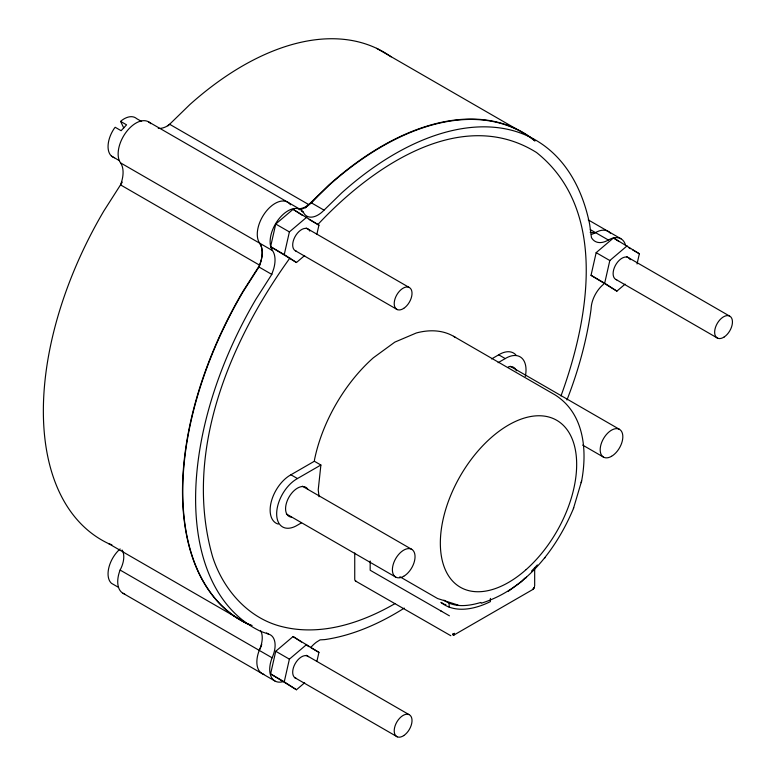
<?xml version="1.0" encoding="UTF-8"?>
<svg xmlns="http://www.w3.org/2000/svg" width="776" height="776" viewBox="0 0 776 776"><rect width="100%" height="100%" fill="white"/><g stroke="black" fill="none" stroke-linecap="round" stroke-linejoin="round"><path stroke-width="1.16" d="M278.312 524.11A28.557 16.49 -60 0 1 271.251 501.82A28.557 16.49 -60 0 1 290.913 474.786L314.358 461.254L314.532 459.615A117.545 67.861 -60 0 1 373.305 357.823L394.809 342.129L416.324 332.982A117.545 67.861 -60 0 1 455.59 337.55M314.358 461.254L320.886 465.018L318.228 489.86L319.062 496.737M534.48 587.112L533.044 589.207L534.48 587.112L533.723 587.888M581.117 482.691L581.631 480.965C587.432 450.099 584.153 413.317 555.102 394.926L453.582 336.309M453.698 634.962L454.474 633.313L452.65 634.351L454.076 634.797L454.377 634.137L453.611 633.701L452.65 634.351M304.667 255.537L296.461 262.511L270.601 246.69L275.742 224.031L293.076 209.316L318.936 225.137L316.88 234.197M296.461 262.511L284.259 254.576L289.39 231.917L306.733 217.193M304.667 682.773L296.461 689.748L270.601 673.927L275.742 651.268L293.076 636.553L318.936 652.373L316.88 661.433M296.461 689.748L284.259 681.813L289.39 659.154L306.733 644.429M625.097 284.161L616.881 291.136L591.031 275.315L596.162 252.656L613.506 237.931L639.356 253.762L637.048 263.956M616.881 291.136L604.679 283.191L609.82 260.532L627.153 245.817M250.328 624.835L248.174 624.098A281.62 162.591 -60 0 1 243.024 291.873L258.941 266.983L260.901 261.202A26.588 15.355 -60 0 0 259.659 243.179A25.191 14.54 -60 0 1 266.178 211.324A25.191 14.54 -60 0 1 290.505 204.796M282.91 681.697A25.191 14.54 -60 0 1 272.095 657.796A22.688 13.095 -60 0 0 268.574 634.108L261.027 631.518A281.62 162.591 -60 0 1 255.876 299.293L271.794 274.403L273.753 268.622A26.588 15.355 -60 0 0 272.512 250.6A25.191 14.54 -60 0 1 279.03 218.745A25.191 14.54 -60 0 1 303.358 212.226A22.504 12.998 -60 0 0 324.038 210.15L341.818 192.807A281.62 162.591 -60 0 1 589.663 224.303L591.448 237.563A26.588 15.355 -60 0 0 608.365 240.026A25.191 14.54 -60 0 1 625.572 245.332M481.178 603.243C525.43 589.566 556.082 549.912 573.415 508.62L573.677 507.727M573.415 508.62L581.631 480.965M560.97 395.944C588.635 320.536 608.811 209.986 536.517 152.503C459.887 104.595 369.851 168.799 317.782 224.603M453.611 633.701L452.796 634.681L454.377 634.137M122.278 182.137L103.848 210.985A281.795 162.698 -60 0 0 108.63 543.637L247.757 623.962L252.103 625.466M259.659 243.179A26.985 15.578 -60 0 1 259.659 265.208L242.985 291.31A281.795 162.698 -60 0 0 247.757 623.962M289.875 258.088C229.444 341.915 182.894 452.67 212.576 556.664C222.945 589.265 248.213 618.54 282.357 626.727C321.109 636.32 361.441 622.982 394.984 603.621M317.2 196.376L311.651 202.565L305.569 206.833A26.365 15.219 -60 0 1 299.604 208.715M524.906 578.081L521.579 581.583L508.212 591.341M531.55 571.068L537.361 564.928M525.333 578.46L526.584 577.16M544.539 558.196L545.179 557.517M453.029 634.904L453.989 633.924M299.09 209.685A22.504 12.998 -60 0 0 311.186 202.73L328.966 185.386A281.62 162.591 -60 0 1 534.848 140.951M167.926 125.925L189.897 104.527A281.795 162.698 -60 0 1 391.133 56.842M305.366 207.9L329.034 184.853A281.795 162.698 -60 0 1 534.965 140.737M123.723 127.924L120.629 121.415L121.774 120.377A22.669 13.085 -60 0 1 136.663 118.641L141.61 121.492M491.577 358.929L498.706 354.816A28.557 16.49 -60 0 1 515.962 355.001M301.524 522.82L297.45 525.168A28.557 16.49 -60 0 1 276.663 513.857A28.557 16.49 -60 0 1 297.45 478.55L320.886 465.018M498.105 362.702L505.244 358.58A28.557 16.49 -60 0 1 525.303 376.457M453.611 635.234L532.569 589.644M480.907 602.438C469.053 606.007 454.639 608.064 443.94 600.149M458.053 605.076L437.557 598.519L399.882 576.762M440.826 602.37C455.182 613.835 475.31 609.111 490.393 601.623L490.393 598.403M450.846 635.738L355.612 581.078M108.63 543.637L111.88 544.762M444.881 604.31L445.89 604.708M440.826 611.032L441.69 611.372M449.411 615.824L370.171 570.244L370.171 561.019M443.794 603.854L441.69 602.845M376.612 48.325L515.749 128.651M588.227 219.88L620.955 238.775M628.628 247.563L630.578 248.689M632.527 249.814L639.356 253.762M590.284 229.589L608.365 240.026M626.698 256.672L729.372 315.948M596.162 252.656L609.82 260.532M616.086 279.554L717.713 338.229M591.031 275.315L604.679 283.191M311.186 202.73L324.038 210.15M308.761 204.592L169.624 124.267L166.433 126.507A26.365 15.219 -60 0 1 158.265 128.418M148.546 121.851L300.535 209.598M301.379 211.082L303.358 212.226M309.178 219.501L318.936 225.137M306.268 228.047L408.942 287.324M120.629 121.415L126.566 124.839L121.114 130.698L115.178 127.274L114.159 128.564A22.669 13.085 -60 0 0 114.489 157.732M275.742 224.031L289.39 231.917M498.706 354.816L505.244 358.58M510.133 366.224L619.5 429.361M295.666 250.929L397.293 309.605M270.601 246.69L284.259 254.576M111.492 156.092L119.407 160.661M150.767 123.685A25.191 14.54 -60 0 0 126.546 131.629A25.191 14.54 -60 0 0 120.522 162.853L272.512 250.6M582.689 445.104L603.524 457.132M259.659 265.208L120.522 184.882A26.985 15.578 -60 0 0 120.522 162.853M258.941 266.983L271.794 274.403M290.913 474.786L297.45 478.55M302.339 486.193L411.707 549.33M286.363 513.955L395.731 577.101M307.228 645.613L309.178 646.738M311.127 647.863L318.936 652.373M306.268 655.283L408.942 714.56M266.595 632.964L268.574 634.108M275.742 651.268L289.39 659.154M122.094 550.029A20.302 11.718 -60 0 1 120.105 570.05L272.095 657.796M294.618 677.564L397.293 736.841M270.601 673.927L284.259 681.813M118.282 587.228L111.492 583.329A22.669 13.085 -60 0 1 120.134 548.942M122.938 593.242L274.917 680.988M614.437 238.542L619.132 241.598M293.076 209.316L302.465 215.418M293.076 636.553L301.524 642.043M533.781 588.548L533.335 588.557M534.674 567.77L534.674 586.016M449.139 603.146L449.139 607.172M354.739 552.948L354.739 579.158A4.2 2.425 -60 0 0 356.223 581.273M296.267 251.172A12.591 7.275 -60 0 1 296.083 234.963A12.591 7.275 -60 0 1 309.779 231.073M296.267 678.408A12.591 7.275 -60 0 1 295.21 663.596A12.591 7.275 -60 0 1 308.586 656.69M616.697 279.796A12.591 7.275 -60 0 1 616.503 263.588A12.591 7.275 -60 0 1 630.199 259.688M590.138 232.266A45.58 26.316 -60 0 0 595.512 232.606A25.191 14.54 -60 0 1 610.324 233.198M595.512 232.606A26.588 15.355 -60 0 1 591.341 234.468M263.821 674.325A25.191 14.54 -60 0 1 259.242 650.375A22.688 13.095 -60 0 0 260.523 630.471M261.745 644.4A20.302 11.718 -60 0 1 259.242 650.375M124.684 593.999A25.191 14.54 -60 0 1 120.105 570.05M566.955 399.98A281.62 162.591 -60 0 0 590.992 309.702L591.215 307.189A22.252 12.852 -60 0 1 603.486 284.317M404.277 608.103A281.62 162.591 -60 0 1 324.737 639.608L320.071 639.88L316.375 642.188A26.588 15.355 -60 0 0 310.788 647.475M291.514 517.165A16.791 9.69 -60 0 1 289.05 497.018A16.791 9.69 -60 0 1 307.733 489.064M508.309 366.873A16.791 9.69 -60 0 1 516.399 370.763M403.753 308.353A12.591 7.275 -60 0 0 410.485 288.439A12.591 7.275 -60 0 0 395.1 298.605A12.591 7.275 -60 0 0 403.753 308.353M403.753 735.59A12.591 7.275 -60 0 0 410.485 715.676A12.591 7.275 -60 0 0 395.1 725.841A12.591 7.275 -60 0 0 403.753 735.59M724.183 336.978A12.591 7.275 -60 0 0 730.914 317.064A12.591 7.275 -60 0 0 715.53 327.23A12.591 7.275 -60 0 0 724.183 336.978M403.743 576.277A16.015 9.244 -60 0 0 413.511 550.989A16.015 9.244 -60 0 0 393.898 562.377A16.015 9.244 -60 0 0 403.743 576.277M611.537 456.307A16.015 9.244 -60 0 0 621.304 431.029A16.015 9.244 -60 0 0 601.691 442.407A16.015 9.244 -60 0 0 611.537 456.307M526.147 569.584A96.389 55.649 -60 0 0 556.702 420.272A96.389 55.649 -60 0 0 442.669 521.385A96.389 55.649 -60 0 0 526.147 569.584"/></g></svg>
